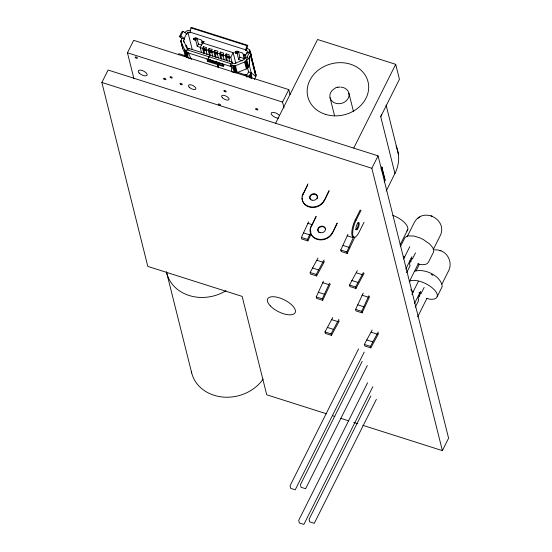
<?xml version="1.0" encoding="UTF-8"?>
<svg xmlns="http://www.w3.org/2000/svg" width="552" height="552" viewBox="0 0 552 552"><rect width="100%" height="100%" fill="white"/><g stroke="black" fill="none" stroke-linecap="round" stroke-linejoin="round"><path stroke-width="0.83" d="M249.463 56.897L249.29 65.191L251.167 72.726L251.953 78.329M188.453 52.957L191.102 58.885L187.942 57.815L186.259 56.387L182.753 48.735L180.932 41.145L181.753 38.288L184.368 39.123L183.595 40.675L183.975 42.207M182.753 48.735L182.671 47.327M254.389 79.522L255.804 76.631L255.873 74.513L250.056 51.219L249 49.376L247.054 48.217L247.765 45.347L191.937 27.6L190.923 27.897L190.06 32.809L187.88 32.119L186.707 34.452L186.535 33.755L183.14 31.354L181.753 31.968L179.414 36.639L181.753 38.288M204.633 53.765L203.44 46.665L206.662 47.693L205.806 49.404L207.062 54.42M210.298 55.566L209.105 48.466L212.334 49.494L211.478 51.205L212.734 56.228M215.97 57.367L214.776 50.273L218.005 51.295L217.15 53.006L218.399 58.029M221.642 59.167L220.448 52.074L223.677 53.096L222.815 54.807L224.071 59.83M227.307 60.968L226.12 53.875L229.342 54.903L228.487 56.614L229.742 61.631M249.835 55.876C249.131 60.12 250.877 66.357 246.344 68.945L237.194 72.581L234.745 72.685L231.529 71.732L231.405 65.343L232.571 63.011L232.392 62.293L210.671 55.386L208.925 56.759L208.483 59.374L230.205 66.281L231.405 65.343L235.476 65.688L244.626 62.059L247.179 59.085L249.021 58.76L251.36 54.089L249.407 52.412L246.723 52.882L243.784 59.809L234.317 63.563L232.571 63.011M187.031 49.797L186.59 52.419L208.311 59.319L208.753 56.704L210.498 55.331L188.777 48.431L187.031 49.797L208.753 56.704M230.205 66.281L230.646 63.659L232.392 62.293M218.268 67.724L217.474 64.57L218.123 62.514M249.987 53.337L250.056 51.219M247.192 52.999L248.069 51.246L245.888 50.556L245.709 49.839L246.751 45.637L247.765 45.347M184.982 53.461L184.637 56.269M311.073 234.145L307.857 240.913L301.765 238.982L301.385 237.47L308.596 221.849M307.857 240.913L307.478 239.409L311.011 231.888M324.424 261.51L316.606 275.959L310.514 274.02L310.141 272.515L317.959 258.067M316.606 275.959L316.227 274.447L324.045 259.999M330.317 284.011L322.692 300.336L316.6 298.397L316.227 296.893L323.431 281.265M354.846 237.112L347.222 253.43L341.136 251.491L340.757 249.987L347.96 234.365M322.692 300.336L322.32 298.825L329.523 283.204M347.222 253.43L346.849 251.919L353.218 237.691L347.125 235.759M339.259 320.926L331.441 335.374L325.356 333.442L324.976 331.931L332.794 317.483M364.106 273.274L355.978 288.468L349.885 286.536L349.513 285.025L357.323 270.577M331.441 335.374L331.069 333.87L338.887 319.415M355.978 288.468L355.598 286.964L363.416 272.515M369.688 296.527L362.064 312.846L355.971 310.914L355.598 309.403L363.223 293.084M362.064 312.846L361.684 311.342L368.895 295.713M378.631 333.436L370.813 347.891L364.727 345.952L364.348 344.448L372.165 329.992M370.813 347.891L370.44 346.38L378.258 331.931M326.639 413.827L266.719 394.783L242.149 296.396L147.805 266.409L101.865 82.469L108.095 70.042L378.079 155.85L448.59 438.184L442.366 450.611L362.754 425.309M133.929 78.715L127.45 52.778L133.688 40.331L288.786 89.624L290.035 94.647M179.414 36.639L180.801 36.025L183.14 31.354M184.368 39.123L184.195 38.419L186.535 33.755M178.262 54.862L178.848 53.689L186.969 56.269M185.9 46.402L186.479 45.229L187.425 48.997M200.314 47.341L197.257 46.368L195.753 40.324L193.566 39.289L194.152 38.122M193.676 39.406L194.263 38.24M193.807 39.523L194.394 38.357M193.959 39.634L194.539 38.467M194.125 39.737L194.704 38.571M194.297 39.834L195.173 38.081M194.476 39.91L195.353 38.157M193.566 39.289L193.711 38.654L195.442 39.082L196.022 37.916M195.753 40.324L196.919 37.991L198.43 44.036L197.257 46.368M202.232 43.774L201.853 42.262L202.439 41.096M201.521 52.661L200.266 47.644L202.605 42.973L233.137 52.675L235.856 63.549M201.853 42.262L203.122 42.656L203.709 41.49M203.122 42.656L203.874 41.524M203.295 42.69L204.033 41.531M203.833 53.399L202.577 48.376L203.44 46.665M209.505 55.2L208.249 50.177L209.105 48.466M217.474 64.57L207.531 61.41L207.925 60.63L207.552 59.14M215.177 57.001L213.921 51.985L214.776 50.273M210.333 59.34L209.939 60.12L206.972 59.174L207.531 61.41M210.505 59.395L210.119 60.175L223.112 64.308L223.67 66.537L217.654 64.625L217.812 62.928L216.901 62.038M220.841 58.802L219.592 53.785L220.448 52.074M226.513 60.603L225.257 55.586L226.12 53.875M232.261 63.204L230.798 57.346L233.137 52.675M242.507 60.754L238.692 59.54L237.187 53.489L235.111 52.578L235.697 51.405M235.242 52.688L235.828 51.522M235.393 52.799L235.973 51.633M235.559 52.909L236.139 51.736M235.732 52.999L236.318 51.833M235.911 53.082L236.787 51.329M235.111 52.578L235.145 51.826L236.877 52.254L237.457 51.088M237.187 53.489L238.064 51.743M238.692 59.54L239.865 57.208L238.54 51.916M244.232 59.216L243.287 55.435L243.874 54.269M245.888 50.556L247.054 48.217M243.287 55.435L244.557 55.828L245.143 54.662M244.557 55.828L245.309 54.689M244.729 55.855L245.467 54.703M244.384 57.553L247.068 57.084L249.407 52.412M246.302 76.486L246.889 75.314L237.146 72.215M247.42 67.379L248.552 71.898L247.386 74.23L245.019 75.169M246.703 77.087L249.504 75.507L251.167 72.726L248.552 71.898M284.011 107.93L282.548 102.072L288.786 89.624M275.607 123.282L317.566 39.496L395.694 64.322L399.434 79.288L380.728 116.644L394.928 173.514L386.165 191.026M302.406 196.084A11.633 9.86 -14 0 1 303.124 194.187L307.926 183.857M303.124 194.187L307.671 185.113M316.206 216.667L311.224 226.61L316.02 216.287M302.123 198.037A11.633 9.86 -14 0 0 311.1 207.407A11.633 9.86 -14 0 0 324.197 200.887L328.992 190.557M324.197 200.887L329.116 191.054M353.735 148.115L395.694 64.322M310.942 227.231A11.633 9.86 -14 0 0 317.4 239.464A11.633 9.86 -14 0 0 332.29 233.31L337.093 222.98M332.29 233.31L337.272 223.36M442.366 450.611L371.855 168.284L378.079 155.85M353.383 237.043A11.633 3.629 -72.4 0 1 355.219 219.931L360.221 209.932M381.011 168.408L381.936 167.09A2.284 1.939 -14 0 1 381.977 168.526L384.965 180.497L384.206 182.015M364.03 222.297L359.083 232.178A11.633 3.629 -72.4 0 1 352.88 235.594A11.633 3.629 -72.4 0 1 356.095 220.207L361.042 210.326M381.211 170.044L381.977 168.526M400.096 244.895L407.79 229.535M400.614 246.206L405.023 237.45L407.7 235.897L413.855 236.014L419.506 237.726L423.287 239.513L429.767 244.087L432.816 247.765L433.706 250.022L433.603 251.947L428.524 262.076C426.482 265.726 421.155 264.925 417.843 263.711M407.114 236.836L414.055 222.98C422.584 205.875 448.942 219.799 439.834 236.442L433.279 249.538M358.586 348.912L290.055 485.774L290.697 488.354L295.244 489.796L364.203 352.086M403.636 258.957L409.791 246.654M405.81 269.003L411.971 256.694M412.158 258.377L409.522 263.635L410.06 265.781L406.589 272.716M415.518 252.83L412.51 258.84L410.992 258.357M362.195 361.367L300.433 484.704L301.075 487.285L305.622 488.727L367.342 365.479M409.384 281.513L418.257 263.801M416.139 270.673L419.23 264.512M367.611 382.75L298.694 520.377L299.343 522.958L303.883 524.4L372.841 386.69M411.889 294.333L418.437 281.258M414.448 303.607L420.617 291.297M420.796 292.981L418.168 298.239L418.699 300.385L415.228 307.319M424.157 287.433L421.148 293.443L418.878 292.719M370.834 395.97L309.072 519.308L309.72 521.888L314.26 523.331L376.367 399.31M417.643 316.889L426.896 298.404M441.917 284.142L448.472 271.046C452.606 263.656 448.624 253.368 440.613 250.698M437.17 296.679L442.242 286.55C441.082 275.655 424.143 267.913 414.331 271.391M184.678 32.582L187.211 30.65L190.454 30.291M417.788 218.406L418.485 217.936M419.196 217.453L419.851 217.012M335.54 87.782L337.845 87.037M434.472 249.821L438.074 249.98L440.972 250.822M203.446 42.704C204.854 42.207 201.984 40.869 201.549 41.027L201.259 39.889L195.16 37.95L195.442 39.082M244.881 55.869C246.289 55.372 243.418 54.034 242.983 54.193L242.694 53.054L236.594 51.115L236.877 52.254M212.534 61.817L216.674 61.914M212.341 61.776C214.928 61.203 218.682 61.665 218.261 65.364M212.382 61.879L211.927 61.631M190.923 27.897L246.751 45.637M189.881 32.092L245.709 49.839M244.557 58.25L247.179 59.085M198.43 44.036L201.48 45.009M239.865 57.208L244.446 58.664M203.929 48.652L206.351 49.418M209.601 50.453L212.023 51.219M215.273 52.254L217.695 53.02M220.945 54.055L223.36 54.827M226.61 55.855L229.032 56.628M200.266 47.644L202.577 48.376M203.874 48.776L208.249 50.177M209.546 50.577L213.921 51.985M215.211 52.378L219.592 53.785M220.883 54.186L225.257 55.586M226.555 55.987L230.798 57.346M203.819 48.914L206.241 49.68M209.491 50.715L211.906 51.488M215.156 52.516L217.578 53.289M220.828 54.317L223.249 55.09M226.499 56.125L228.921 56.89M203.771 49.059L206.193 49.825M209.443 50.86L211.858 51.626M215.107 52.661L217.529 53.427M220.779 54.462L223.201 55.234M226.451 56.263L228.873 57.035M203.729 49.204L206.151 49.97M209.394 51.005L212.623 52.026M215.066 52.806L217.488 53.572M220.738 54.607L223.16 55.379M226.41 56.407L228.825 57.18M203.695 49.342L206.117 50.115M209.367 51.143L212.589 52.171M215.032 52.951L217.453 53.716M220.703 54.751L223.125 55.517M226.375 56.552L228.797 57.325M203.667 49.48L206.089 50.253M209.339 51.288L212.568 52.309M215.011 53.089L217.426 53.854M220.676 54.889L223.098 55.655M226.348 56.69L228.769 57.463M203.653 49.611L206.883 50.639M209.325 51.412L212.548 52.44M214.99 53.22L217.412 53.986M220.662 55.021L223.084 55.786M226.334 56.821L229.563 57.85M203.647 49.728L206.883 50.86M209.318 51.536L212.548 52.661M214.99 53.337L217.412 54.206M220.655 55.138L223.084 56.014M226.327 56.939L229.563 58.07M188.377 48.962L187.211 48.59L183.595 40.675M208.925 56.759L230.646 63.659M207.925 60.63L217.867 63.79M218.04 63.846L224.057 65.757M127.45 52.778L282.548 102.072M101.865 82.469L371.855 168.284M355.219 219.931L356.095 220.207M307.754 223.243L312.322 224.698M303.662 232.93L309.748 234.869M343.033 245.447L349.119 247.386M301.385 237.47L307.478 239.409M340.757 249.987L346.849 251.919M317.014 260.302L323.099 262.234M356.378 272.812L362.471 274.751M426.482 298.315L429.656 299.184A16.056 6.886 26.6 0 0 432.651 288.206A16.056 6.886 26.6 0 0 409.26 281.52M312.411 267.975L318.504 269.914M351.783 280.492L357.875 282.424M310.141 272.515L316.227 274.447M349.513 285.025L355.598 286.964M322.596 282.665L328.688 284.597M361.967 295.175L368.06 297.114M318.497 292.353L324.59 294.285M357.868 304.863L363.961 306.802M316.227 296.893L322.32 298.825M355.598 309.403L361.684 311.342M331.849 319.718L337.941 321.65M371.22 332.228L377.313 334.167M327.253 327.391L333.339 329.33M366.618 339.908L372.71 341.84M324.976 331.931L331.069 333.87M364.348 344.448L370.44 346.38M332.38 415.656L334.843 416.436M340.591 418.264L348.795 420.872M353.722 422.439L357.827 423.743M431.105 215.791L431.664 215.991M439.751 250.394L440.31 250.594M431.974 216.094L432.333 216.218M212.147 61.81L211.25 61.341M409.839 260.806L411.088 261.441M211.726 61.534L210.698 60.741M181.035 41.848L184.534 49.501L186.224 50.922L187.942 57.815L187.804 52.274M191.316 58.988L191.723 59.326M180.801 36.025L184.195 38.419M251.167 72.726L255.804 76.631L250.608 55.835M247.068 57.084L249.021 58.76M403.36 256.238L404.768 257.46M211.188 61.175L210.864 60.782M255.286 73.23L255.873 74.513M231.405 65.343L234.745 72.685L233.02 65.798M386.096 105.08L398.42 154.429M381.784 166.87L384.93 179.062A2.284 1.939 -14 0 1 384.965 180.497M348.892 93.171L353.446 111.38M330.027 97.628L334.574 115.844M249.821 50.549L255.976 75.21M249.463 49.935L250.504 54.096M250.76 55.124L255.955 75.928M246.723 52.882L246.896 53.578M246.799 59.83L248.524 66.723M250.401 74.258L251.408 78.287M246.406 60.485L248.131 67.372M250.008 74.906L250.815 78.136M245.902 61.079L247.627 67.972M249.504 75.507L250.111 77.922M245.309 61.61L247.027 68.496M248.911 76.031L249.311 77.646M244.626 62.059L246.344 68.945M246.889 75.314L247.261 76.804M235.476 65.688L237.194 72.581M234.655 65.833L236.373 72.726M233.834 65.874L235.552 72.76M217.654 64.625L218.44 67.779M187.88 32.119L192.241 49.59M188.777 48.431L188.957 49.149M185.569 50.536L187.287 57.422M185.003 50.053L186.721 56.946M184.534 49.501L186.259 56.387M180.952 40.434L182.477 46.561M180.932 41.145L182.65 48.038M166.787 273.185L191.703 372.959M263.097 379.093A39.433 33.431 -14 0 1 222.228 396.985A39.433 33.431 -14 0 1 191.365 371.441M225.954 290.725A39.433 33.431 -14 0 1 166.449 271.674M431.188 274.399A14.552 6.245 26.6 0 1 432.844 275.324M419.72 296.058A16.056 6.886 26.6 0 1 418.478 295.41M413.413 292.063A16.056 6.886 26.6 0 1 410.778 289.607M278.394 118.121A4.892 2.098 26.6 0 1 272.115 115.278A4.892 2.098 26.6 0 1 272.874 112.353A4.892 2.098 26.6 0 1 279.16 115.195M392.872 215.383A15.856 6.803 26.6 0 1 406.852 231.047M381.784 114.347A43.146 36.577 -14 0 1 380.728 116.644M396.15 145.963A43.146 36.577 -14 0 1 394.928 173.514M340.943 87.112A9.694 8.218 -14 0 1 348.008 98.615A9.694 8.218 -14 0 1 332.594 101.665A9.694 8.218 -14 0 1 335.23 88.237M337.61 87.388A9.694 8.218 -14 0 1 340.115 87.085M332.166 232.813A11.633 9.86 -14 0 1 316.931 238.857A11.633 9.86 -14 0 1 311.1 226.113M319.332 232.696A3.878 3.284 -14 0 1 319.925 227.169A3.878 3.284 -14 0 1 325.583 229.363M358.096 222.373A3.878 1.208 -72.4 0 1 357.772 226.561A3.878 1.208 -72.4 0 1 355.598 229.625M310.548 199.693A3.878 3.284 -14 0 1 313.26 194.263A3.878 3.284 -14 0 1 317.172 198.651M324.072 200.383A11.633 9.86 -14 0 1 308.83 206.434A11.633 9.86 -14 0 1 303 193.69M189.226 87.188A4.092 1.759 26.6 0 0 195.643 89.231A4.092 1.759 26.6 0 0 191.647 85.049A4.092 1.759 26.6 0 0 189.226 87.188M222.373 97.725A4.092 1.759 26.6 0 0 228.79 99.767A4.092 1.759 26.6 0 0 224.795 95.586A4.092 1.759 26.6 0 0 222.373 97.725M163.91 78.971A1.221 0.524 26.6 0 0 165.828 79.578A1.221 0.524 26.6 0 0 164.634 78.329A1.221 0.524 26.6 0 0 163.91 78.971M170.251 77.397A1.221 0.524 26.6 0 0 172.169 78.004A1.221 0.524 26.6 0 0 170.975 76.756A1.221 0.524 26.6 0 0 170.251 77.397M135.426 57.636A1.221 0.524 26.6 0 0 137.345 58.243A1.221 0.524 26.6 0 0 136.151 56.994A1.221 0.524 26.6 0 0 135.426 57.636M224.174 91.17A1.221 0.524 26.6 0 0 226.092 91.777A1.221 0.524 26.6 0 0 224.899 90.528A1.221 0.524 26.6 0 0 224.174 91.17M218.571 104.694A1.221 0.524 26.6 0 0 220.489 105.301A1.221 0.524 26.6 0 0 219.296 104.052A1.221 0.524 26.6 0 0 218.571 104.694M255.921 109.261A1.221 0.524 26.6 0 0 257.839 109.869A1.221 0.524 26.6 0 0 256.645 108.62A1.221 0.524 26.6 0 0 255.921 109.261M180.276 84.056A1.221 0.524 26.6 0 0 182.195 84.67A1.221 0.524 26.6 0 0 181.001 83.421A1.221 0.524 26.6 0 0 180.276 84.056M139.173 73.023A4.892 2.098 26.6 0 0 146.846 75.465A4.892 2.098 26.6 0 0 142.071 70.463A4.892 2.098 26.6 0 0 139.173 73.023M325.376 114.319A31.022 26.303 -14 0 0 368.529 84.463A31.022 26.303 -14 0 0 319.87 69A31.022 26.303 -14 0 0 325.376 114.319M320.063 232.592A3.878 3.284 -14 0 0 325.459 228.859A3.878 3.284 -14 0 0 319.373 226.927A3.878 3.284 -14 0 0 320.063 232.592M357.661 228.928A3.878 1.208 -72.4 0 0 358.972 222.649A3.878 1.208 -72.4 0 0 356.13 226.996A3.878 1.208 -72.4 0 0 357.661 228.928M311.97 200.169A3.878 3.284 -14 0 0 317.359 196.436A3.878 3.284 -14 0 0 311.28 194.504A3.878 3.284 -14 0 0 311.97 200.169M270.314 305.898A15.387 6.603 26.6 0 0 294.451 313.57A15.387 6.603 26.6 0 0 279.415 297.859A15.387 6.603 26.6 0 0 270.314 305.898"/></g></svg>
